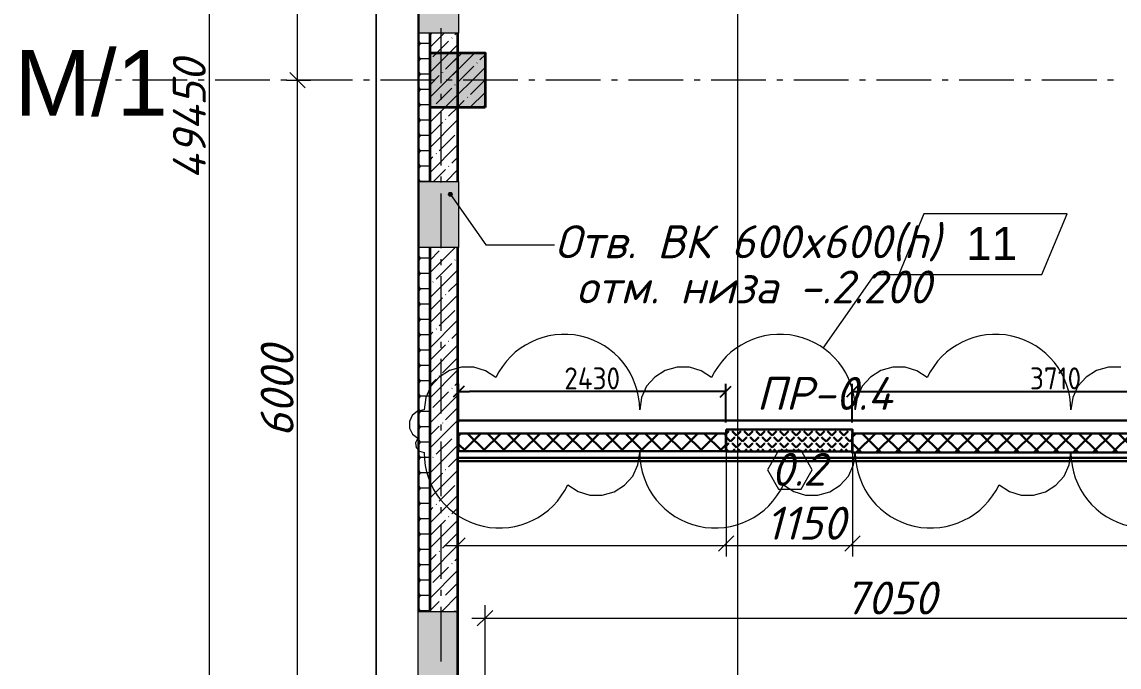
# Model space of a CAD drawing. Header units: millimetres. Extents: x -81576 to 1046824, y -248937 to 691537.
# Drawn here: x 92777 to 102769, y 555875 to 561752 of the extents above; entities that cross this region are included whole.
import ezdxf

# ---------------------------------------------------------------- set-up
doc = ezdxf.new("R2010")
doc.units = ezdxf.units.MM
for name, color, linetype, lineweight in [('0)', 6, 'Continuous', 30), ('0) расчет', 172, 'Continuous', 30), ('0) факт', 80, 'Continuous', 30), ('0.1) дверной проем', 5, 'Continuous', 30), ('0.2) Шпаклевка подвала и баз и фин', 5, 'Continuous', 30)]:
    doc.layers.add(name, color=color, linetype=linetype, lineweight=lineweight)
doc.layers.add('PDF _Геометрия', color=7, linetype='Continuous', true_color=0x1d1d1d)
doc.layers.add('PDF _Сплошная заливка', color=7, linetype='Continuous', true_color=0xffffff)
doc.layers.add('PDF _Текст', color=7, linetype='Continuous')
doc.styles.add('PDF ArialMT', font='arial.ttf')
doc.styles.add('PDF GOST-Common', font='arial.ttf')
doc.styles.add('PDF ISOCPEUR Italic', font='isocpeui.ttf')
doc.styles.add('СПДС', font='isocpeur.ttf', dxfattribs={"width": 0.9})
doc.dimstyles.new('Размера А3', dxfattribs={"dimtxt": 200, "dimasz": 100, "dimexe": 70, "dimexo": 100, "dimgap": 20, "dimtad": 1, "dimdec": 0, "dimrnd": 10, "dimzin": 0, "dimdsep": 46, "dimtxsty": 'СПДС', "dimblk": 'ARROWHEAD_6', "dimcen": 1, "dimclrd": 256, "dimclre": 256, "dimclrt": 256, "dimazin": 0, "dimtfac": 1, "dimtdec": 0, "dimtmove": 2, "dimatfit": 3, "dimfxl": 1, "dimtolj": 1, "dimtzin": 0, "dimarcsym": 0})

# ---------------------------------------------------------------- blocks, each defined once
blk = doc.blocks.new('ARROWHEAD_6')
at = {"color": 0, "linetype": 'Continuous'}
for p, q in [((0, 0), (-1, 0)), ((-0.5, -0.5), (0.5, 0.5))]:
    blk.add_line(p, q, dxfattribs=at)
blk = doc.blocks.new('*D2401')
at = {"lineweight": -2, "transparency": 16777216}
for p, q in [((96754.5, 558104.1), (96754.5, 558454.7)), ((99186.9, 558104.1), (99186.9, 558454.7)), ((99086.9, 558384.7), (96854.5, 558384.7))]:
    blk.add_line(p, q, dxfattribs=at)
at = {"layer": 'Defpoints', "color": 0, "transparency": 16777216}
for p in [(96754.5, 558384.7), (96754.5, 558004.1), (99186.9, 558004.1)]:
    blk.add_point(p, dxfattribs=at)
at = {"lineweight": -2, "transparency": 16777216, "xscale": 100, "yscale": 100, "zscale": 100, "rotation": 180}
blk.add_blockref('ARROWHEAD_6', (96754.5, 558384.7), dxfattribs=at)
at = {"lineweight": -2, "transparency": 16777216, "xscale": 100, "yscale": 100, "zscale": 100}
blk.add_blockref('ARROWHEAD_6', (99186.9, 558384.7), dxfattribs=at)
at = {"transparency": 16777216, "insert": (97970.7, 558504.7), "char_height": 200, "attachment_point": 5, "style": 'СПДС'}
blk.add_mtext('\\A1;2430', dxfattribs=at)
blk = doc.blocks.new('*D2402')
at = {"lineweight": -2, "transparency": 16777216}
for p, q in [((100336.9, 558104.1), (100336.9, 558454.7)), ((104044.5, 558104.1), (104044.5, 558454.7)), ((100436.9, 558384.7), (103944.5, 558384.7))]:
    blk.add_line(p, q, dxfattribs=at)
at = {"layer": 'Defpoints', "color": 0, "transparency": 16777216}
for p in [(104044.5, 558384.7), (100336.9, 558004.1), (104044.5, 558004.1)]:
    blk.add_point(p, dxfattribs=at)
at = {"lineweight": -2, "transparency": 16777216, "xscale": 100, "yscale": 100, "zscale": 100, "rotation": 180}
blk.add_blockref('ARROWHEAD_6', (100336.9, 558384.7), dxfattribs=at)
at = {"lineweight": -2, "transparency": 16777216, "xscale": 100, "yscale": 100, "zscale": 100}
blk.add_blockref('ARROWHEAD_6', (104044.5, 558384.7), dxfattribs=at)
at = {"transparency": 16777216, "insert": (102190.7, 558504.7), "char_height": 200, "attachment_point": 5, "style": 'СПДС'}
blk.add_mtext('\\A1;3710', dxfattribs=at)

msp = doc.modelspace()

# ---------------------------------------------------------------- hatches: boundary and pattern name
at = {"layer": '0)', "transparency": 33554559}
h = msp.add_hatch(dxfattribs=at)
h.set_pattern_fill('ANSI37', color=256, scale=40)
h.paths.add_polyline_path([(99186.9, 558004.1), (96754.5, 558004.1), (96754.5, 557841.6), (99186.9, 557841.6)])
h = msp.add_hatch(dxfattribs=at)
h.set_pattern_fill('ANSI37', color=256, scale=40)
h.paths.add_polyline_path([(100336.9, 558004.1), (104044.5, 558004.1), (104044.5, 557829.1), (100336.9, 557829.1)])
at = {"layer": '0.1) дверной проем', "transparency": 33554687}
h = msp.add_hatch(dxfattribs=at)
h.set_pattern_fill('ANGLE', color=256, scale=11, angle=45)
h.set_pattern_definition([(45, (-3997.37, -115551.005), (-54.3305495, 54.3305495), [55.88, -20.955]), (135, (-3997.37, -115551.005), (-54.3305495, -54.3305495), [55.88, -20.955])])
h.paths.add_polyline_path([(99190.6, 558040.1), (100340.6, 558040.1), (100340.6, 557840.1), (99190.6, 557840.1)])
at = {"layer": 'PDF _Сплошная заливка', "true_color": 0x636466, "transparency": 33554559}
for points in [[(96754.5, 561648.6), (96754.5, 562848.6), (96394.5, 562848.6), (96394.5, 561648.6)], [(96494.5, 560971.6), (96994.5, 560971.6), (96994.5, 561471.6), (96494.5, 561471.6)], [(96492.5, 560298.6), (96494.5, 560298.6), (96492.5, 561312.9)], [(96754.5, 559698.6), (96754.5, 560298.6), (96394.5, 560298.6), (96394.5, 559698.6)], [(96664.7, 560201.8), (96654.2, 560179.2), (96668.5, 560158.7), (96693.4, 560160.9), (96704, 560183.6), (96689.6, 560204)], [(96492.5, 556381.6), (96494.5, 556381.6), (96492.5, 559698.6)], [(96744.5, 555781.6), (96744.5, 556381.6), (96384.5, 556381.6), (96384.5, 555781.6)]]:
    msp.add_hatch(color=251, dxfattribs=at).paths.add_polyline_path(points)

# ---------------------------------------------------------------- linework, layer by layer
at = {"layer": '0)'}
for points in [[(99186.9, 558004.1), (96754.5, 558004.1), (96754.5, 557841.6), (99186.9, 557841.6)], [(100336.9, 558004.1), (104044.5, 558004.1), (104044.5, 557829.1), (100336.9, 557829.1)]]:
    msp.add_lwpolyline(points, close=True, dxfattribs=at)
at = {"layer": '0) расчет', "color": 1, "lineweight": 9}
msp.add_lwpolyline([(102783.9, 558606.9), (102671.4, 558608.1), (102563.1, 558577.4), (102468, 558517.2), (102393.9, 558432.5), (102346.8, 558330.2), (102330.7, 558218.8, 0.801089), (101021.5, 558511.6), (100927.8, 558573.8), (100820.2, 558606.9), (100707.6, 558608.1), (100599.4, 558577.4), (100504.3, 558517.2), (100430.1, 558432.5), (100383.1, 558330.2), (100367, 558218.8, 0.801087), (99057.8, 558511.6), (98964, 558573.8), (98856.4, 558606.9), (98743.9, 558608.1), (98635.6, 558577.4), (98540.5, 558517.2), (98466.4, 558432.5), (98419.3, 558330.2), (98403.2, 558218.8, 0.801087), (97094, 558511.6), (97000.3, 558573.8), (96892.7, 558606.9), (96780.1, 558608.1), (96671.9, 558577.4), (96576.8, 558517.2), (96502.6, 558432.5), (96455.6, 558330.2), (96439.5, 558218.8), (96380.1, 558205.2), (96332.6, 558167.2), (96306.3, 558112.2), (96306.7, 558051.3), (96333.4, 557996.6), (96381.4, 557959), (96362.4, 557919.1), (96368.3, 557875.2), (96397.1, 557841.7), (96439.5, 557829.1, 0.80109), (97748.6, 557536.4), (97842.4, 557474.1), (97950, 557441.1), (98062.5, 557439.8), (98170.8, 557470.6), (98265.9, 557530.8), (98340, 557615.5), (98387.1, 557717.7), (98403.2, 557829.1, 0.801088), (99712.4, 557536.4), (99806.2, 557474.1), (99913.7, 557441.1), (100026.3, 557439.8), (100134.6, 557470.6), (100229.7, 557530.8), (100303.8, 557615.5), (100350.8, 557717.7), (100367, 557829.1, 0.801088), (101676.1, 557536.4), (101769.9, 557474.1), (101877.5, 557441.1), (101990, 557439.8), (102098.3, 557470.6), (102193.4, 557530.8), (102267.5, 557615.5), (102314.6, 557717.7), (102330.7, 557829.1, 0.801086), (103639.9, 557536.4)], format="xyb", dxfattribs=at)
at = {"layer": '0) расчет'}
msp.add_lwpolyline([(96744.5, 557780.1), (104044.5, 557780.1)], dxfattribs=at)
at = {"layer": '0) факт'}
msp.add_lwpolyline([(96744.5, 557780.1), (104044.5, 557780.1)], dxfattribs=at)
at = {"layer": '0.1) дверной проем'}
msp.add_lwpolyline([(99190.6, 558040.1), (100340.6, 558040.1), (100340.6, 557840.1), (99190.6, 557840.1)], close=True, dxfattribs=at)
at = {"layer": '0.2) Шпаклевка подвала и баз и фин'}
for points in [[(96744.5, 558122.3), (104044.5, 558122.3)], [(96744.5, 557751), (104044.5, 557751)]]:
    msp.add_lwpolyline(points, dxfattribs=at)
at = {"layer": 'PDF _Геометрия', "color": 8, "lineweight": 9, "true_color": 0x808080}
msp.add_lwpolyline([(99293.1, 588857.5), (99293.1, 532840)], dxfattribs=at)
at = {"layer": 'PDF _Геометрия', "color": 7, "lineweight": 9}
for points in [[(96004.5, 535380), (96004.5, 585971.6), (122994.5, 585971.6), (122994.5, 547671.5), (169194.5, 547671.5), (169194.5, 581171.6), (172944.5, 581171.6), (172944.5, 582548.4), (172944.5, 581171.6), (169194.5, 581171.6), (169194.5, 547671.5), (122994.5, 547671.5), (122994.5, 585971.6), (96004.5, 585971.6)], [(96394.5, 561648.6), (96394.5, 562848.6), (96754.5, 562848.6), (96754.5, 561648.6)], [(96394.5, 560298.6), (96754.5, 560298.6), (96754.5, 559698.6), (96394.5, 559698.6)], [(102066.6, 559451.9), (102294.9, 560002.5), (100990.5, 560002.5), (100762.2, 559451.9)], [(99668.8, 557847.7), (99567.1, 557671.4), (99668.8, 557495.2), (99872.4, 557495.2), (99974.1, 557671.4), (99872.4, 557847.7)], [(96384.5, 556381.6), (96744.5, 556381.6), (96744.5, 555781.6), (96384.5, 555781.6)]]:
    msp.add_lwpolyline(points, close=True, dxfattribs=at)
at = {"layer": 'PDF _Геометрия', "color": 7, "lineweight": 13}
for points in [[(175144.5, 535711.5), (96494.5, 535711.5), (96384.5, 535711.5), (96384.5, 585471.6), (96384.5, 585581.6), (122494.5, 585581.6), (122604.5, 585581.6), (122604.5, 547331.5), (173334.5, 547331.5)], [(173334.5, 547323.5), (122596.5, 547323.5), (122596.5, 547331.5), (122596.5, 585573.6), (96392.5, 585573.6), (96392.5, 556381.6)]]:
    msp.add_lwpolyline(points, dxfattribs=at)
at = {"layer": 'PDF _Геометрия', "color": 7, "lineweight": 9}
for points in [[(94486.2, 535801.5), (94486.2, 585491.6)], [(95286.2, 535801.5), (95286.2, 539571.5), (95286.2, 543721.5), (95286.2, 547121.5), (95286.2, 547371.5), (95286.2, 551921.5), (95286.2, 555221.6), (95286.2, 561221.6), (95286.2, 564221.6), (95286.2, 570221.6), (95286.2, 573221.6), (95286.2, 576221.6), (95286.2, 581721.6), (95286.2, 585491.6)], [(96492.5, 561648.6), (96492.5, 560298.6)], [(96494.5, 561648.6), (96494.5, 560298.6)], [(96594.5, 561195.6), (96594.5, 561695.6)], [(95216.2, 561291.6), (95286.2, 561221.6), (95356.2, 561151.6)], [(93529.9, 561221.6), (93267.9, 561221.6)], [(93682.9, 561221.6), (93629.9, 561221.6)], [(94282.9, 561221.6), (93782.9, 561221.6)], [(94435.8, 561221.6), (94382.9, 561221.6)], [(95035.8, 561221.6), (94535.8, 561221.6)], [(95188.7, 561221.6), (95135.8, 561221.6)], [(95187.2, 561221.6), (95286.2, 561221.6), (95406.2, 561221.6)], [(95788.7, 561221.6), (95288.7, 561221.6)], [(95941.6, 561221.6), (95888.7, 561221.6)], [(96541.6, 561221.6), (96041.6, 561221.6)], [(96694.5, 561221.6), (96641.6, 561221.6)], [(97294.5, 561221.6), (96794.5, 561221.6)], [(97447.4, 561221.6), (97394.5, 561221.6)], [(98047.5, 561221.6), (97547.5, 561221.6)], [(98200.4, 561221.6), (98147.5, 561221.6)], [(98800.4, 561221.6), (98300.4, 561221.6)], [(98953.3, 561221.6), (98900.4, 561221.6)], [(99553.3, 561221.6), (99053.3, 561221.6)], [(99706.2, 561221.6), (99653.3, 561221.6)], [(100306.2, 561221.6), (99806.2, 561221.6)], [(100459.1, 561221.6), (100406.2, 561221.6)], [(101059.1, 561221.6), (100559.1, 561221.6)], [(101212, 561221.6), (101159.1, 561221.6)], [(101812, 561221.6), (101312, 561221.6)], [(101965, 561221.6), (101912, 561221.6)], [(102565, 561221.6), (102065, 561221.6)], [(102717.9, 561221.6), (102665, 561221.6)], [(96594.5, 561042.7), (96594.5, 561095.6)], [(96594.5, 560442.7), (96594.5, 560942.7)], [(96594.5, 560289.8), (96594.5, 560342.7)], [(96594.5, 559689.8), (96594.5, 560189.8)], [(96679.1, 560181.4), (97001.2, 559722.4), (97527.6, 559722.4), (97628.8, 559722.4)], [(96492.5, 559698.6), (96492.5, 556381.6)], [(96494.5, 559698.6), (96494.5, 556381.6)], [(96594.5, 559536.9), (96594.5, 559589.8)], [(96594.5, 558936.9), (96594.5, 559436.9)], [(100074.8, 558781.2), (100546.1, 559451.9), (100762.2, 559451.9)], [(96594.5, 558784), (96594.5, 558836.9)], [(96594.5, 558184), (96594.5, 558684)], [(96594.5, 558031.1), (96594.5, 558084)], [(96594.5, 557431.1), (96594.5, 557931.1)], [(99190.6, 557840.1), (99190.6, 557000.9), (99190.6, 556880.9)], [(100340.6, 557840.1), (100340.6, 557000.9), (100340.6, 556880.9)], [(96594.5, 557278.1), (96594.5, 557331.1)], [(96594.5, 556678.1), (96594.5, 557178.1)], [(96814.5, 557053.9), (96744.5, 556983.9), (96674.5, 556913.9)], [(96744.5, 557082.9), (96744.5, 556983.9), (96744.5, 556863.9)], [(99260.6, 557070.9), (99190.6, 557000.9), (99120.6, 556930.9)], [(100410.6, 557070.9), (100340.6, 557000.9), (100270.6, 556930.9)], [(96624.5, 556983.9), (101624.5, 556983.9), (102774.5, 556983.9), (104164.5, 556983.9)], [(96594.5, 556525.2), (96594.5, 556578.1)], [(96994.5, 555471.6), (96994.5, 556319.8), (96994.5, 556439.8)], [(96594.5, 555925.2), (96594.5, 556425.2)], [(97064.5, 556389.8), (96994.5, 556319.8), (96924.5, 556249.8)], [(96874.5, 556319.8), (104164.5, 556319.8)]]:
    msp.add_lwpolyline(points, dxfattribs=at)
at = {"layer": 'PDF _Геометрия', "lineweight": 9}
for points in [[(96392.5, 561716.1), (96394.5, 561712.6)], [(96394.5, 561679.1), (96392.5, 561675.6)], [(96621.2, 561648.6), (96494.5, 561521.8)], [(96507.1, 561648.6), (96494.5, 561635.9)], [(96735.2, 561648.6), (96720.5, 561633.8)], [(96392.5, 561576.4), (96404.1, 561556.2)], [(96404.1, 561556.2), (96392.5, 561535.9)], [(96484.8, 561556.2), (96404.1, 561556.2)], [(96492.5, 561569.4), (96484.8, 561556.2)], [(96484.8, 561556.2), (96492.5, 561542.9)], [(96672.3, 561471.6), (96494.5, 561293.7), (96744.5, 561543.7)], [(96558.2, 561471.6), (96520.9, 561434.2), (96663.5, 561576.8)], [(96694.4, 561607.7), (96692, 561605.3)], [(96392.5, 561436.7), (96404.1, 561416.5)], [(96492.5, 561429.8), (96484.8, 561416.5)], [(96900.4, 561471.6), (96494.5, 561065.6), (96744.5, 561315.6)], [(96777.5, 561462.8), (96635, 561320.2), (96744.5, 561429.7)], [(96994.5, 561451.6), (96948.6, 561405.7)], [(96404.1, 561416.5), (96392.5, 561396.2)], [(96484.8, 561416.5), (96404.1, 561416.5)], [(96484.8, 561416.5), (96492.5, 561403.2)], [(96994.5, 561337.5), (96628.5, 560971.6)], [(96891.6, 561348.7), (96749, 561206.1)], [(96922.5, 561379.6), (96920.1, 561377.2)], [(96392.5, 561297), (96404.1, 561276.8)], [(96404.1, 561276.8), (96392.5, 561256.6)], [(96484.8, 561276.8), (96404.1, 561276.8)], [(96492.5, 561290.1), (96484.8, 561276.8)], [(96484.8, 561276.8), (96492.5, 561263.5)], [(96392.5, 561157.4), (96404.1, 561137.1)], [(96404.1, 561137.1), (96392.5, 561116.9)], [(96484.8, 561137.1), (96404.1, 561137.1)], [(96492.5, 561150.4), (96484.8, 561137.1)], [(96484.8, 561137.1), (96492.5, 561123.8)], [(96994.5, 561223.5), (96863.1, 561092.1)], [(96744.5, 561087.5), (96494.5, 560837.5)], [(96806, 561035.1), (96742.5, 560971.6)], [(96836.9, 561066), (96834.5, 561063.6)], [(96994.5, 561109.4), (96856.6, 560971.6)], [(96392.5, 561017.7), (96404.1, 560997.4)], [(96404.1, 560997.4), (96392.5, 560977.2)], [(96484.8, 560997.4), (96404.1, 560997.4)], [(96492.5, 561010.7), (96484.8, 560997.4)], [(96484.8, 560997.4), (96492.5, 560984.1)], [(96744.5, 560973.5), (96663.5, 560892.5)], [(96994.5, 560995.4), (96977.1, 560978)], [(96392.5, 560878), (96404.1, 560857.8)], [(96404.1, 560857.8), (96392.5, 560837.5)], [(96484.8, 560857.8), (96404.1, 560857.8)], [(96492.5, 560871), (96484.8, 560857.8)], [(96484.8, 560857.8), (96492.5, 560844.5)], [(96744.5, 560859.4), (96494.5, 560609.4)], [(96606.5, 560835.5), (96494.5, 560723.5)], [(96637.3, 560866.4), (96635, 560864)], [(96392.5, 560738.3), (96404.1, 560718.1)], [(96492.5, 560731.4), (96484.8, 560718.1)], [(96404.1, 560718.1), (96392.5, 560697.8)], [(96484.8, 560718.1), (96404.1, 560718.1)], [(96484.8, 560718.1), (96492.5, 560704.8)], [(96744.5, 560631.3), (96494.5, 560381.3)], [(96720.5, 560721.4), (96577.9, 560578.9)], [(96392.5, 560598.6), (96404.1, 560578.4)], [(96404.1, 560578.4), (96392.5, 560558.2)], [(96484.8, 560578.4), (96404.1, 560578.4)], [(96492.5, 560591.7), (96484.8, 560578.4)], [(96484.8, 560578.4), (96492.5, 560565.1)], [(96551.8, 560552.7), (96549.4, 560550.4)], [(96392.5, 560458.9), (96404.1, 560438.7)], [(96404.1, 560438.7), (96392.5, 560418.5)], [(96484.8, 560438.7), (96404.1, 560438.7)], [(96492.5, 560452), (96484.8, 560438.7)], [(96484.8, 560438.7), (96492.5, 560425.4)], [(96520.9, 560521.9), (96494.5, 560495.4)], [(96665.8, 560438.7), (96663.5, 560436.3)], [(96744.5, 560517.3), (96692, 560464.8)], [(96635, 560407.8), (96525.7, 560298.6)], [(96744.5, 560403.2), (96639.8, 560298.6)], [(96392.5, 560319.3), (96404.1, 560299)], [(96394.5, 560282.3), (96392.5, 560278.8)], [(96484.8, 560299), (96404.1, 560299)], [(96492.5, 560312.3), (96484.8, 560299)], [(96392.5, 560179.6), (96394.5, 560176.1)], [(96394.5, 560142.6), (96392.5, 560139.1)], [(96392.5, 560039.9), (96394.5, 560036.4)], [(96394.5, 560002.9), (96392.5, 559999.4)], [(96392.5, 559900.2), (96394.5, 559896.8)], [(96394.5, 559863.2), (96392.5, 559859.7)], [(96392.5, 559760.5), (96394.5, 559757.1)], [(96394.5, 559723.5), (96392.5, 559720.1)], [(96724.1, 559698.6), (96494.5, 559469)], [(96577.9, 559666.5), (96494.5, 559583)], [(96608.8, 559697.4), (96606.5, 559695)], [(96392.5, 559620.9), (96404.1, 559600.6)], [(96404.1, 559600.6), (96392.5, 559580.4)], [(96484.8, 559600.6), (96404.1, 559600.6)], [(96492.5, 559613.9), (96484.8, 559600.6)], [(96484.8, 559600.6), (96492.5, 559587.3)], [(96692, 559552.4), (96549.4, 559409.9)], [(96722.9, 559583.3), (96720.5, 559580.9)], [(96392.5, 559481.2), (96404.1, 559460.9)], [(96404.1, 559460.9), (96392.5, 559440.7)], [(96484.8, 559460.9), (96404.1, 559460.9)], [(96492.5, 559474.2), (96484.8, 559460.9)], [(96484.8, 559460.9), (96492.5, 559447.7)], [(96744.5, 559490.9), (96494.5, 559240.9)], [(96392.5, 559341.5), (96404.1, 559321.3)], [(96492.5, 559334.5), (96484.8, 559321.3)], [(96523.3, 559383.7), (96520.9, 559381.4)], [(96744.5, 559376.8), (96663.5, 559295.8)], [(96404.1, 559321.3), (96392.5, 559301)], [(96484.8, 559321.3), (96404.1, 559321.3)], [(96484.8, 559321.3), (96492.5, 559308)], [(96744.5, 559262.8), (96494.5, 559012.8)], [(96606.5, 559238.8), (96494.5, 559126.8)], [(96637.3, 559269.7), (96635, 559267.3)], [(96392.5, 559201.8), (96404.1, 559181.6)], [(96404.1, 559181.6), (96392.5, 559161.3)], [(96484.8, 559181.6), (96404.1, 559181.6)], [(96492.5, 559194.9), (96484.8, 559181.6)], [(96484.8, 559181.6), (96492.5, 559168.3)], [(96392.5, 559062.1), (96404.1, 559041.9)], [(96404.1, 559041.9), (96392.5, 559021.7)], [(96484.8, 559041.9), (96404.1, 559041.9)], [(96492.5, 559055.2), (96484.8, 559041.9)], [(96484.8, 559041.9), (96492.5, 559028.6)], [(96744.5, 559034.7), (96494.5, 558784.7)], [(96720.5, 559124.7), (96577.9, 558982.2)], [(96551.8, 558956), (96549.4, 558953.7)], [(96392.5, 558922.4), (96404.1, 558902.2)], [(96404.1, 558902.2), (96392.5, 558882)], [(96484.8, 558902.2), (96404.1, 558902.2)], [(96492.5, 558915.5), (96484.8, 558902.2)], [(96484.8, 558902.2), (96492.5, 558888.9)], [(96520.9, 558925.2), (96494.5, 558898.7)], [(96665.8, 558842), (96663.5, 558839.6)], [(96744.5, 558920.6), (96692, 558868.1)], [(96392.5, 558782.8), (96404.1, 558762.5)], [(96404.1, 558762.5), (96392.5, 558742.3)], [(96484.8, 558762.5), (96404.1, 558762.5)], [(96492.5, 558775.8), (96484.8, 558762.5)], [(96484.8, 558762.5), (96492.5, 558749.2)], [(96635, 558811.1), (96494.5, 558670.6)], [(96744.5, 558806.6), (96494.5, 558556.6)], [(96392.5, 558643.1), (96404.1, 558622.9)], [(96492.5, 558636.1), (96484.8, 558622.9)], [(96744.5, 558692.5), (96606.5, 558554.5)], [(96404.1, 558622.9), (96392.5, 558602.6)], [(96484.8, 558622.9), (96404.1, 558622.9)], [(96484.8, 558622.9), (96492.5, 558609.6)], [(96744.5, 558578.5), (96494.5, 558328.5)], [(96580.3, 558528.4), (96577.9, 558526)], [(96392.5, 558503.4), (96404.1, 558483.2)], [(96404.1, 558483.2), (96392.5, 558462.9)], [(96484.8, 558483.2), (96404.1, 558483.2)], [(96492.5, 558496.5), (96484.8, 558483.2)], [(96484.8, 558483.2), (96492.5, 558469.9)], [(96549.4, 558497.5), (96494.5, 558442.5)], [(96744.5, 558464.4), (96720.5, 558440.5)], [(96392.5, 558363.7), (96404.1, 558343.5)], [(96404.1, 558343.5), (96392.5, 558323.3)], [(96484.8, 558343.5), (96404.1, 558343.5)], [(96492.5, 558356.8), (96484.8, 558343.5)], [(96484.8, 558343.5), (96492.5, 558330.2)], [(96744.5, 558350.4), (96494.5, 558100.4)], [(96663.5, 558383.4), (96520.9, 558240.9)], [(96694.4, 558414.3), (96692, 558411.9)], [(96744.5, 558236.3), (96635, 558126.8)], [(96392.5, 558224), (96404.1, 558203.8)], [(96404.1, 558203.8), (96392.5, 558183.6)], [(96484.8, 558203.8), (96404.1, 558203.8)], [(96492.5, 558217.1), (96484.8, 558203.8)], [(96484.8, 558203.8), (96492.5, 558190.5)], [(96494.8, 558214.7), (96494.5, 558214.4)], [(96392.5, 558084.4), (96404.1, 558064.1)], [(96404.1, 558064.1), (96392.5, 558043.9)], [(96484.8, 558064.1), (96404.1, 558064.1)], [(96492.5, 558077.4), (96484.8, 558064.1)], [(96484.8, 558064.1), (96492.5, 558050.8)], [(96744.5, 558122.3), (96494.5, 557872.3)], [(96577.9, 558069.8), (96494.5, 557986.3)], [(96608.8, 558100.7), (96606.5, 558098.3)], [(96392.5, 557944.7), (96404.1, 557924.4)], [(96492.5, 557937.7), (96484.8, 557924.4)], [(96692, 557955.7), (96549.4, 557813.2)], [(96404.1, 557924.4), (96392.5, 557904.2)], [(96484.8, 557924.4), (96404.1, 557924.4)], [(96484.8, 557924.4), (96492.5, 557911.2)], [(96744.5, 557894.2), (96494.5, 557644.2)], [(96392.5, 557805), (96404.1, 557784.8)], [(96404.1, 557784.8), (96392.5, 557764.5)], [(96484.8, 557784.8), (96404.1, 557784.8)], [(96492.5, 557798.1), (96484.8, 557784.8)], [(96484.8, 557784.8), (96492.5, 557771.5)], [(96523.3, 557787), (96520.9, 557784.7)], [(96744.5, 557780.1), (96663.5, 557699.1)], [(96392.5, 557665.3), (96404.1, 557645.1)], [(96404.1, 557645.1), (96392.5, 557624.8)], [(96484.8, 557645.1), (96404.1, 557645.1)], [(96492.5, 557658.4), (96484.8, 557645.1)], [(96484.8, 557645.1), (96492.5, 557631.8)], [(96744.5, 557666.1), (96494.5, 557416.1)], [(96606.5, 557642.1), (96494.5, 557530.1)], [(96637.3, 557673), (96635, 557670.6)], [(96392.5, 557525.6), (96404.1, 557505.4)], [(96404.1, 557505.4), (96392.5, 557485.2)], [(96484.8, 557505.4), (96404.1, 557505.4)], [(96492.5, 557518.7), (96484.8, 557505.4)], [(96484.8, 557505.4), (96492.5, 557492.1)], [(96744.5, 557438), (96494.5, 557188)], [(96720.5, 557528.1), (96577.9, 557385.5)], [(96392.5, 557386), (96404.1, 557365.7)], [(96404.1, 557365.7), (96392.5, 557345.5)], [(96484.8, 557365.7), (96404.1, 557365.7)], [(96492.5, 557379), (96484.8, 557365.7)], [(96484.8, 557365.7), (96492.5, 557352.4)], [(96520.9, 557328.5), (96494.5, 557302)], [(96551.8, 557359.4), (96549.4, 557357)], [(96392.5, 557246.3), (96404.1, 557226)], [(96492.5, 557239.3), (96484.8, 557226)], [(96665.8, 557245.3), (96663.5, 557242.9)], [(96744.5, 557323.9), (96692, 557271.4)], [(96404.1, 557226), (96392.5, 557205.8)], [(96484.8, 557226), (96404.1, 557226)], [(96484.8, 557226), (96492.5, 557212.8)], [(96635, 557214.4), (96494.5, 557073.9)], [(96744.5, 557209.9), (96494.5, 556959.9)], [(96392.5, 557106.6), (96404.1, 557086.4)], [(96404.1, 557086.4), (96392.5, 557066.1)], [(96484.8, 557086.4), (96404.1, 557086.4)], [(96492.5, 557099.6), (96484.8, 557086.4)], [(96484.8, 557086.4), (96492.5, 557073.1)], [(96744.5, 557095.8), (96606.5, 556957.8)], [(96392.5, 556966.9), (96404.1, 556946.7)], [(96404.1, 556946.7), (96392.5, 556926.4)], [(96484.8, 556946.7), (96404.1, 556946.7)], [(96492.5, 556960), (96484.8, 556946.7)], [(96484.8, 556946.7), (96492.5, 556933.4)], [(96744.5, 556981.8), (96494.5, 556731.8)], [(96580.3, 556931.7), (96577.9, 556929.3)], [(96549.4, 556900.8), (96494.5, 556845.8)], [(96744.5, 556867.7), (96720.5, 556843.8)], [(96392.5, 556827.2), (96404.1, 556807)], [(96404.1, 556807), (96392.5, 556786.8)], [(96484.8, 556807), (96404.1, 556807)], [(96492.5, 556820.3), (96484.8, 556807)], [(96484.8, 556807), (96492.5, 556793.7)], [(96744.5, 556753.7), (96494.5, 556503.7)], [(96663.5, 556786.7), (96520.9, 556644.2)], [(96694.4, 556817.6), (96692, 556815.2)], [(96392.5, 556687.5), (96404.1, 556667.3)], [(96404.1, 556667.3), (96392.5, 556647.1)], [(96484.8, 556667.3), (96404.1, 556667.3)], [(96492.5, 556680.6), (96484.8, 556667.3)], [(96484.8, 556667.3), (96492.5, 556654)], [(96744.5, 556639.6), (96635, 556530.1)], [(96392.5, 556547.9), (96404.1, 556527.6)], [(96492.5, 556540.9), (96484.8, 556527.6)], [(96494.8, 556618), (96494.5, 556617.7)], [(96404.1, 556527.6), (96392.5, 556507.4)], [(96484.8, 556527.6), (96404.1, 556527.6)], [(96484.8, 556527.6), (96492.5, 556514.3)], [(96577.9, 556473.1), (96494.5, 556389.6)], [(96744.5, 556525.6), (96600.4, 556381.6)], [(96608.8, 556504), (96606.5, 556501.6)], [(96392.5, 556408.2), (96404.1, 556388)], [(96404.1, 556388), (96400.4, 556381.6)], [(96484.8, 556388), (96404.1, 556388)], [(96492.5, 556401.2), (96484.8, 556388)], [(96484.8, 556388), (96488.5, 556381.6)], [(96722.9, 556389.9), (96720.5, 556387.6)]]:
    msp.add_lwpolyline(points, dxfattribs=at)
at = {"layer": 'PDF _Геометрия', "color": 7, "lineweight": 35}
for points in [[(96494.5, 560298.6), (96494.5, 561648.6)], [(96744.5, 561648.6), (96744.5, 560298.6)], [(96494.5, 556381.6), (96494.5, 559698.6)], [(96744.5, 559698.6), (96744.5, 547771.5), (96994.5, 547771.5), (96994.5, 547271.5), (96744.5, 547271.5), (96744.5, 547221.5), (96994.5, 547221.5), (96994.5, 546721.5), (96744.5, 546721.5), (96744.5, 544071.5)]]:
    msp.add_lwpolyline(points, dxfattribs=at)
msp.add_lwpolyline([(96994.5, 560971.6), (96494.5, 560971.6), (96494.5, 561471.6), (96994.5, 561471.6)], close=True, dxfattribs=at)
at = {"layer": 'PDF _Геометрия', "lineweight": 9}
for points in [[(96494.5, 561407.8), (96494.8, 561408.1)], [(96494.5, 561179.7), (96577.9, 561263.2)], [(96606.5, 561291.7), (96608.8, 561294.1)], [(96549.4, 561006.6), (96692, 561149.1)], [(96720.5, 561177.6), (96722.9, 561180)], [(96520.9, 560978), (96523.3, 560980.4)]]:
    msp.add_lwpolyline(points, close=True, dxfattribs=at)

# ---------------------------------------------------------------- texts
at = {"layer": 'PDF _Текст', "attachment_point": 4}
for s, insert, char_height, style in [('М/1', (92708.6, 561193.4), 600, 'PDF ArialMT'), ('Отв. ВК 600x600(h)', (97628.8, 559734.9), 300, 'PDF ISOCPEUR Italic'), ('11', (101376.1, 559734.6), 300, 'PDF GOST-Common'), ('отм. низа -.2.200', (97825.3, 559338), 300, 'PDF ISOCPEUR Italic'), ('1150', (99551.1, 557185.7), 300, 'PDF ISOCPEUR Italic'), ('7050', (100266.6, 556504.6), 300, 'PDF ISOCPEUR Italic')]:
    msp.add_mtext(s, dxfattribs=dict(at, insert=insert, char_height=char_height, style=style))
at = {"layer": 'PDF _Текст', "char_height": 300, "attachment_point": 4, "rotation": 90, "style": 'PDF ISOCPEUR Italic'}
for s, insert in [('49450', (94301.5, 560315.2)), ('6000', (95101.5, 557968.7))]:
    msp.add_mtext(s, dxfattribs=dict(at, insert=insert))
at = {"layer": 'PDF _Текст', "color": 12, "true_color": 0xdd0000, "char_height": 300, "attachment_point": 4, "style": 'PDF ISOCPEUR Italic'}
for s, insert in [('ПР-0.4', (99467.2, 558367.7)), ('0.2', (99598.9, 557676.6))]:
    msp.add_mtext(s, dxfattribs=dict(at, insert=insert))

# ---------------------------------------------------------------- dimensions: what is measured, and where the dimension line sits
for base, p1, p2, picture, middle in [((96754.5, 558384.7), (99186.9, 558004.1), (96754.5, 558004.1), '*D2401', (97970.7, 558504.7)), ((104044.5, 558384.7), (100336.9, 558004.1), (104044.5, 558004.1), '*D2402', (102190.7, 558504.7))]:
    dim = msp.add_linear_dim(base=base, p1=p1, p2=p2, dimstyle='Размера А3')
    dim.commit()
    dim.dimension.update_dxf_attribs({"geometry": picture, "text_midpoint": middle})

doc.saveas('drawing.dxf')
